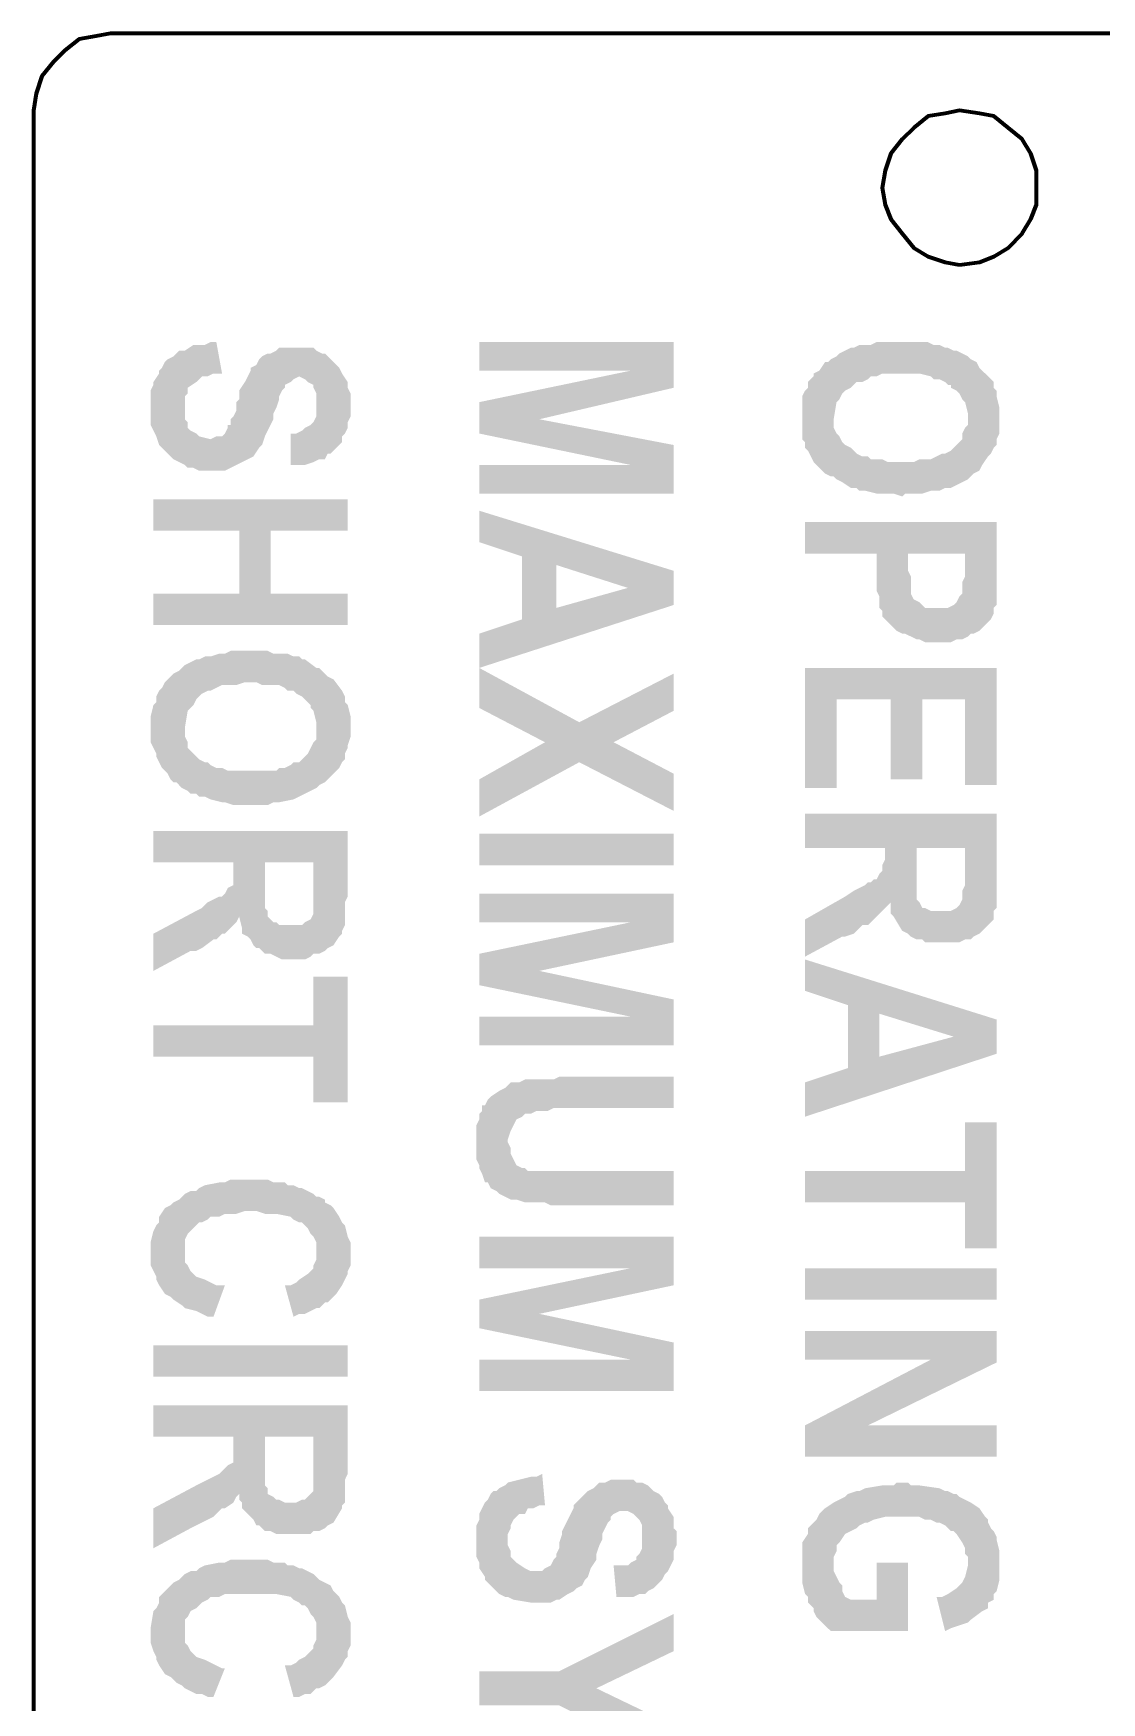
# Model space of a CAD drawing. Header units: inches. Extents: x -186 to 186, y -282 to 282.
# Drawn here: x -132.81 to -118.97, y -182.41 to -160.78 of the extents above; entities that cross this region are included whole.
import ezdxf

# ---------------------------------------------------------------- set-up
doc = ezdxf.new("R2010")
doc.units = ezdxf.units.IN
doc.header["$MEASUREMENT"] = 0
doc.layers.add('H', color=7, linetype='CONTINUOUS', lineweight=100)
doc.layers.add('P', color=250, linetype='CONTINUOUS', lineweight=100)

msp = doc.modelspace()

# ---------------------------------------------------------------- hatches: boundary and pattern name
at = {"layer": 'H', "linetype": 'Continuous'}
for points in [[(-130.37, -165.185), (-130.444, -164.778), (-130.519, -164.778), (-130.593, -164.815), (-130.667, -164.815), (-130.741, -164.815), (-130.852, -164.889), (-130.926, -164.889), (-130.852, -165.63), (-130.852, -165.519), (-130.852, -165.481), (-130.815, -165.444), (-130.815, -165.37), (-130.704, -165.296), (-130.667, -165.259), (-130.63, -165.222), (-130.556, -165.222), (-130.481, -165.185)], [(-124.519, -165.37), (-124.519, -164.778), (-127.037, -164.778), (-127.037, -165.148), (-125.074, -165.148)], [(-120.296, -165.778), (-120.296, -165.704), (-120.296, -165.63), (-120.333, -165.481), (-120.333, -165.407), (-120.37, -165.37), (-120.37, -165.296), (-120.481, -165.185), (-120.519, -165.148), (-120.556, -165.111), (-120.593, -165.037), (-120.667, -165), (-120.704, -164.963), (-120.852, -164.889), (-120.889, -164.889), (-120.963, -164.852), (-121, -164.852), (-121.074, -164.815), (-121.148, -164.815), (-121.222, -164.778), (-121.296, -164.778), (-121.37, -164.778), (-121.444, -164.778), (-121.519, -164.778), (-121.667, -164.778), (-121.778, -164.778), (-121.815, -164.778), (-121.889, -164.778), (-121.963, -164.815), (-122.037, -164.815), (-122.111, -164.815), (-122.185, -164.852), (-122.222, -164.852), (-122.296, -164.889), (-122.37, -164.926), (-122.407, -164.963), (-122.481, -165), (-122.519, -165.037), (-122.556, -165.037), (-122.63, -165.148), (-122.704, -165.185), (-122.704, -165.222), (-122.778, -165.296), (-122.778, -165.37), (-122.815, -165.407), (-122.852, -165.481), (-122.852, -165.63), (-122.852, -165.889), (-122.852, -165.963), (-122.852, -166.037), (-122.815, -166.074), (-122.815, -166.148), (-122.778, -166.185), (-122.741, -166.259), (-122.704, -166.333), (-122.667, -166.37), (-122.63, -166.407), (-122.556, -166.481), (-122.481, -166.519), (-122.444, -166.519), (-122.444, -165.778), (-122.407, -165.556), (-122.37, -165.519), (-122.333, -165.444), (-122.296, -165.407), (-122.222, -165.37), (-122.185, -165.333), (-122.148, -165.296), (-122.074, -165.296), (-122, -165.259), (-121.963, -165.222), (-121.889, -165.222), (-121.815, -165.185), (-121.741, -165.185), (-121.667, -165.185), (-121.481, -165.185), (-121.407, -165.185), (-121.333, -165.185), (-121.185, -165.222), (-121.148, -165.259), (-121.074, -165.259), (-121, -165.296), (-120.963, -165.333), (-120.926, -165.333), (-120.926, -165.37), (-120.852, -165.407), (-120.815, -165.444), (-120.778, -165.519), (-120.741, -165.556), (-120.704, -165.704), (-120.704, -165.778), (-120.667, -166.519), (-120.63, -166.481), (-120.556, -166.444), (-120.519, -166.37), (-120.444, -166.259), (-120.407, -166.222), (-120.37, -166.148), (-120.333, -166.111), (-120.333, -166.037), (-120.296, -165.963), (-120.296, -165.889), (-120.296, -165.815)], [(-128.704, -165.593), (-128.704, -165.519), (-128.704, -165.444), (-128.741, -165.37), (-128.741, -165.296), (-128.815, -165.185), (-128.852, -165.111), (-128.889, -165.074), (-128.926, -165.037), (-129, -164.963), (-129.037, -164.926), (-129.074, -164.926), (-129.148, -164.889), (-129.185, -164.852), (-129.259, -164.852), (-129.333, -164.852), (-129.407, -164.852), (-129.481, -164.852), (-129.556, -164.852), (-129.63, -164.852), (-129.667, -164.889), (-129.741, -164.926), (-129.778, -164.926), (-129.852, -164.963), (-129.889, -165), (-129.926, -165.074), (-130, -165.111), (-130, -165.148), (-130.037, -165.222), (-130.074, -165.296), (-130.148, -165.407), (-130.148, -165.519), (-130.185, -165.556), (-130.185, -165.667), (-130.222, -165.741), (-130.259, -165.778), (-130.259, -165.852), (-130.296, -165.852), (-130.296, -165.889), (-130.333, -165.963), (-130.37, -166), (-130.407, -166), (-130.444, -166), (-130.519, -166.037), (-130.667, -166), (-130.704, -165.963), (-130.778, -165.926), (-130.815, -165.889), (-130.815, -165.815), (-130.852, -165.778), (-130.852, -165.704), (-130.852, -165.63), (-130.926, -164.889), (-130.963, -164.926), (-131, -164.963), (-131.074, -165), (-131.111, -165.037), (-131.148, -165.111), (-131.185, -165.148), (-131.185, -165.185), (-131.259, -165.296), (-131.259, -165.333), (-131.296, -165.407), (-131.296, -165.481), (-131.296, -165.704), (-131.296, -165.778), (-131.296, -165.852), (-131.259, -165.926), (-131.222, -166), (-131.185, -166.111), (-131.148, -166.148), (-131.111, -166.185), (-131.074, -166.222), (-131.037, -166.259), (-131, -166.296), (-130.926, -166.333), (-130.852, -166.37), (-130.815, -166.407), (-130.741, -166.407), (-130.667, -166.444), (-130.593, -166.444), (-130.481, -166.444), (-130.407, -166.444), (-130.333, -166.444), (-130.259, -166.407), (-130.185, -166.37), (-130.111, -166.333), (-130.037, -166.296), (-129.963, -166.259), (-129.889, -166.148), (-129.852, -166.111), (-129.815, -166), (-129.741, -165.852), (-129.704, -165.778), (-129.704, -165.704), (-129.667, -165.63), (-129.63, -165.519), (-129.63, -165.481), (-129.593, -165.407), (-129.556, -165.37), (-129.556, -165.333), (-129.481, -165.296), (-129.444, -165.259), (-129.37, -165.222), (-129.296, -165.259), (-129.259, -165.296), (-129.185, -165.333), (-129.185, -165.37), (-129.148, -165.444), (-129.148, -165.519), (-129.148, -165.593), (-129.111, -166.296), (-129.037, -166.296), (-129, -166.222), (-128.963, -166.222), (-128.889, -166.148), (-128.852, -166.111), (-128.815, -166.074), (-128.815, -166), (-128.778, -165.963), (-128.741, -165.889), (-128.741, -165.815), (-128.704, -165.741), (-128.704, -165.667)], [(-124.519, -165.37), (-125.074, -165.148), (-127.037, -165.556), (-126.259, -165.778)], [(-129.111, -166.296), (-129.148, -165.593), (-129.148, -165.667), (-129.148, -165.741), (-129.185, -165.815), (-129.222, -165.852), (-129.296, -165.889), (-129.333, -165.926), (-129.407, -165.963), (-129.481, -165.963), (-129.481, -166.37), (-129.37, -166.37), (-129.296, -166.37), (-129.185, -166.333)], [(-124.519, -166.741), (-124.519, -166.111), (-126.259, -165.778), (-127.037, -165.556), (-127.037, -165.963), (-125.074, -166.37)], [(-120.667, -166.519), (-120.704, -165.778), (-120.704, -165.852), (-120.741, -165.889), (-120.778, -165.963), (-120.778, -166.037), (-120.815, -166.074), (-120.852, -166.111), (-120.926, -166.185), (-121, -166.222), (-121.037, -166.222), (-121.111, -166.259), (-121.185, -166.296), (-121.259, -166.296), (-121.333, -166.296), (-121.407, -166.333), (-121.481, -166.333), (-121.556, -166.333), (-121.667, -166.333), (-121.741, -166.333), (-121.815, -166.296), (-121.889, -166.296), (-121.963, -166.296), (-122, -166.259), (-122.074, -166.259), (-122.148, -166.222), (-122.185, -166.185), (-122.222, -166.148), (-122.296, -166.111), (-122.333, -166.074), (-122.37, -166), (-122.407, -165.963), (-122.444, -165.889), (-122.444, -165.815), (-122.444, -165.778), (-122.444, -166.519), (-122.407, -166.556), (-122.333, -166.593), (-122.222, -166.667), (-122.148, -166.667), (-122.111, -166.704), (-122.037, -166.704), (-121.889, -166.741), (-121.815, -166.741), (-121.667, -166.741), (-121.556, -166.778), (-121.519, -166.741), (-121.333, -166.741), (-121.296, -166.741), (-121.185, -166.704), (-121.074, -166.704), (-121, -166.667), (-120.926, -166.667), (-120.704, -166.556)], [(-124.519, -166.741), (-125.074, -166.37), (-127.037, -166.37), (-127.037, -166.741)], [(-128.741, -167.222), (-128.741, -166.815), (-131.259, -166.815), (-131.259, -167.222), (-130.148, -167.222), (-130.148, -168.037), (-129.741, -167.222)], [(-124.519, -168.185), (-124.519, -167.741), (-127.037, -166.963), (-127.037, -167.37), (-126.481, -167.556), (-126.481, -168.37), (-126.037, -167.667), (-125.111, -167.963)], [(-120.333, -167.741), (-120.333, -167.111), (-122.815, -167.111), (-122.815, -167.519), (-121.889, -167.519), (-121.889, -168), (-121.852, -168.074), (-121.852, -168.148), (-121.852, -168.222), (-121.815, -168.259), (-121.815, -168.296), (-121.815, -168.333), (-121.704, -168.444), (-121.667, -168.481), (-121.63, -168.519), (-121.556, -168.556), (-121.519, -168.556), (-121.481, -167.519), (-120.741, -167.519), (-120.741, -167.704), (-120.704, -168.593), (-120.667, -168.556), (-120.63, -168.556), (-120.556, -168.519), (-120.519, -168.481), (-120.444, -168.407), (-120.407, -168.37), (-120.37, -168.296), (-120.37, -168.222), (-120.333, -168.185), (-120.333, -168.148), (-120.333, -168.111), (-120.333, -167.852)], [(-128.741, -168.444), (-128.741, -168.037), (-129.741, -168.037), (-129.741, -167.222), (-130.148, -168.037), (-131.259, -168.037), (-131.259, -168.444)], [(-120.704, -168.593), (-120.741, -167.704), (-120.741, -167.815), (-120.778, -167.889), (-120.778, -167.963), (-120.778, -168), (-120.778, -168.037), (-120.815, -168.074), (-120.852, -168.148), (-120.889, -168.185), (-120.963, -168.222), (-121.037, -168.222), (-121.185, -168.222), (-121.259, -168.222), (-121.296, -168.185), (-121.333, -168.148), (-121.407, -168.111), (-121.444, -168.037), (-121.444, -167.963), (-121.444, -167.889), (-121.444, -167.815), (-121.481, -167.741), (-121.481, -167.519), (-121.519, -168.556), (-121.444, -168.593), (-121.37, -168.63), (-121.333, -168.63), (-121.259, -168.667), (-120.926, -168.667), (-120.852, -168.63), (-120.778, -168.63)], [(-124.519, -168.185), (-125.111, -167.963), (-126.037, -168.222), (-126.037, -167.667), (-126.481, -168.37), (-127.037, -168.556), (-127.037, -169)], [(-128.704, -169.778), (-128.704, -169.704), (-128.704, -169.63), (-128.741, -169.481), (-128.778, -169.444), (-128.778, -169.37), (-128.815, -169.296), (-128.926, -169.148), (-129, -169.111), (-129.037, -169.074), (-129.111, -169), (-129.148, -169), (-129.296, -168.889), (-129.333, -168.889), (-129.37, -168.852), (-129.444, -168.852), (-129.519, -168.815), (-129.556, -168.815), (-129.63, -168.815), (-129.704, -168.815), (-129.778, -168.778), (-129.852, -168.778), (-129.926, -168.778), (-130.111, -168.778), (-130.185, -168.778), (-130.259, -168.778), (-130.333, -168.815), (-130.407, -168.815), (-130.519, -168.852), (-130.593, -168.852), (-130.667, -168.889), (-130.704, -168.889), (-130.778, -168.926), (-130.852, -168.963), (-130.889, -169), (-130.926, -169.037), (-131, -169.074), (-131.111, -169.185), (-131.148, -169.259), (-131.185, -169.296), (-131.222, -169.37), (-131.222, -169.444), (-131.259, -169.481), (-131.296, -169.63), (-131.296, -169.889), (-131.296, -169.963), (-131.259, -170.037), (-131.222, -170.111), (-131.222, -170.148), (-131.185, -170.222), (-131.148, -170.296), (-131.111, -170.333), (-131.074, -170.37), (-131.037, -170.444), (-131, -170.481), (-130.963, -170.481), (-130.926, -170.519), (-130.889, -170.556), (-130.852, -169.778), (-130.815, -169.556), (-130.778, -169.519), (-130.741, -169.481), (-130.704, -169.407), (-130.667, -169.37), (-130.63, -169.333), (-130.556, -169.296), (-130.519, -169.296), (-130.444, -169.259), (-130.37, -169.222), (-130.333, -169.222), (-130.222, -169.222), (-130.185, -169.222), (-130.074, -169.185), (-129.926, -169.185), (-129.852, -169.222), (-129.778, -169.222), (-129.704, -169.222), (-129.63, -169.222), (-129.556, -169.259), (-129.519, -169.296), (-129.444, -169.296), (-129.407, -169.333), (-129.333, -169.37), (-129.296, -169.407), (-129.222, -169.481), (-129.222, -169.519), (-129.185, -169.556), (-129.148, -169.704), (-129.148, -169.778), (-129.111, -170.519), (-129.037, -170.481), (-129, -170.444), (-128.926, -170.37), (-128.852, -170.296), (-128.815, -170.222), (-128.778, -170.185), (-128.778, -170.111), (-128.741, -170.037), (-128.741, -170), (-128.704, -169.889), (-128.704, -169.852)], [(-125.741, -169.704), (-127.037, -169), (-127.037, -169.519), (-126.185, -169.963)], [(-124.519, -169.556), (-124.519, -169.074), (-125.741, -169.704), (-126.185, -169.963), (-127.037, -170.444), (-127.037, -170.926), (-125.741, -170.222), (-125.296, -169.963)], [(-120.333, -170.519), (-120.333, -169), (-122.815, -169), (-122.815, -170.556), (-122.407, -170.556), (-122.407, -169.407), (-121.704, -169.407), (-121.704, -170.444), (-121.296, -170.444), (-121.296, -169.407), (-120.741, -169.407), (-120.741, -170.519)], [(-129.111, -170.519), (-129.148, -169.778), (-129.148, -169.852), (-129.148, -169.926), (-129.185, -169.963), (-129.222, -170.037), (-129.259, -170.111), (-129.296, -170.148), (-129.333, -170.185), (-129.37, -170.222), (-129.444, -170.222), (-129.481, -170.259), (-129.556, -170.296), (-129.63, -170.296), (-129.667, -170.333), (-129.741, -170.333), (-129.815, -170.333), (-129.889, -170.333), (-130, -170.333), (-130.074, -170.333), (-130.148, -170.333), (-130.222, -170.333), (-130.296, -170.333), (-130.37, -170.296), (-130.444, -170.296), (-130.519, -170.259), (-130.556, -170.222), (-130.593, -170.222), (-130.667, -170.185), (-130.704, -170.148), (-130.778, -170.074), (-130.815, -170.037), (-130.815, -169.963), (-130.852, -169.889), (-130.852, -169.852), (-130.852, -169.778), (-130.889, -170.556), (-130.815, -170.593), (-130.778, -170.63), (-130.704, -170.63), (-130.667, -170.667), (-130.593, -170.667), (-130.519, -170.704), (-130.37, -170.741), (-130.333, -170.741), (-130.222, -170.778), (-130.074, -170.778), (-130, -170.778), (-129.926, -170.778), (-129.778, -170.778), (-129.704, -170.741), (-129.63, -170.741), (-129.444, -170.704), (-129.37, -170.667), (-129.148, -170.556)], [(-124.519, -170.852), (-124.519, -170.37), (-125.296, -169.963), (-125.741, -170.222)], [(-120.333, -171.778), (-120.333, -170.889), (-122.815, -170.889), (-122.815, -171.333), (-121.778, -171.333), (-121.778, -171.407), (-121.778, -172.111), (-121.704, -172.037), (-121.704, -172.111), (-121.704, -172.185), (-121.667, -172.222), (-121.556, -172.407), (-121.481, -172.444), (-121.444, -172.481), (-121.37, -171.333), (-120.741, -171.333), (-120.741, -172.519), (-120.667, -172.519), (-120.63, -172.481), (-120.556, -172.444), (-120.519, -172.407), (-120.37, -172.259), (-120.37, -172.222), (-120.37, -172.148), (-120.333, -172.111), (-120.333, -172.037), (-120.333, -171.852)], [(-128.741, -171.963), (-128.741, -171.111), (-131.259, -171.111), (-131.259, -171.519), (-130.222, -171.519), (-130.222, -171.593), (-130.185, -172.296), (-130.148, -172.222), (-130.111, -172.37), (-130.111, -172.444), (-130.037, -172.481), (-130, -172.519), (-129.963, -172.593), (-129.926, -172.63), (-129.889, -172.63), (-129.852, -172.667), (-129.815, -171.519), (-129.185, -171.519), (-129.185, -172.704), (-129.111, -172.704), (-129.037, -172.667), (-129, -172.63), (-128.926, -172.593), (-128.852, -172.481), (-128.815, -172.444), (-128.815, -172.407), (-128.778, -172.333), (-128.778, -172.222), (-128.778, -172.037)], [(-127.037, -171.556), (-124.519, -171.556), (-124.519, -171.148), (-127.037, -171.148)], [(-129.185, -172.704), (-129.185, -171.815), (-129.185, -172), (-129.185, -172.074), (-129.185, -172.148), (-129.185, -172.185), (-129.222, -172.259), (-129.296, -172.296), (-129.333, -172.333), (-129.407, -172.333), (-129.481, -172.333), (-129.63, -172.333), (-129.667, -172.296), (-129.704, -172.296), (-129.778, -172.222), (-129.778, -172.185), (-129.778, -172.148), (-129.815, -172.111), (-129.815, -172), (-129.815, -171.889), (-129.815, -171.519), (-129.852, -172.667), (-129.815, -172.704), (-129.741, -172.704), (-129.667, -172.741), (-129.593, -172.778), (-129.296, -172.778), (-129.222, -172.741)], [(-121.778, -172.111), (-121.778, -171.407), (-121.778, -171.481), (-121.815, -171.556), (-121.815, -171.63), (-121.852, -171.667), (-121.889, -171.741), (-121.926, -171.741), (-121.963, -171.778), (-122, -171.778), (-122.037, -171.815), (-122.111, -171.852), (-122.185, -171.889), (-122.296, -171.963), (-122.815, -172.259), (-122.815, -172.741), (-122.333, -172.481), (-122.296, -172.481), (-122.185, -172.444), (-122.074, -172.333), (-122, -172.333), (-121.963, -172.296), (-121.926, -172.259), (-121.889, -172.222), (-121.815, -172.148)], [(-120.741, -172.519), (-120.741, -171.63), (-120.741, -171.815), (-120.778, -171.889), (-120.778, -171.963), (-120.778, -172), (-120.815, -172.074), (-120.852, -172.111), (-120.926, -172.148), (-121, -172.148), (-121.037, -172.148), (-121.074, -172.148), (-121.185, -172.148), (-121.259, -172.111), (-121.296, -172.111), (-121.333, -172.037), (-121.37, -172), (-121.37, -171.963), (-121.37, -171.926), (-121.37, -171.815), (-121.37, -171.704), (-121.37, -171.333), (-121.444, -172.481), (-121.37, -172.519), (-121.296, -172.519), (-121.259, -172.556), (-121.185, -172.556), (-120.889, -172.556), (-120.815, -172.556)], [(-130.185, -172.296), (-130.222, -171.593), (-130.222, -171.667), (-130.222, -171.741), (-130.222, -171.815), (-130.296, -171.852), (-130.333, -171.926), (-130.37, -171.963), (-130.407, -171.963), (-130.481, -172), (-130.556, -172.037), (-130.63, -172.111), (-130.704, -172.148), (-131.259, -172.444), (-131.259, -172.926), (-130.778, -172.667), (-130.704, -172.667), (-130.63, -172.63), (-130.481, -172.519), (-130.444, -172.519), (-130.407, -172.481), (-130.37, -172.444), (-130.333, -172.444), (-130.222, -172.333)], [(-124.519, -172.556), (-124.519, -171.926), (-127.037, -171.926), (-127.037, -172.296), (-125.074, -172.296)], [(-124.519, -172.556), (-125.074, -172.296), (-127.037, -172.704), (-126.259, -172.926)], [(-124.519, -173.889), (-124.519, -173.296), (-126.259, -172.926), (-127.037, -172.704), (-127.037, -173.111), (-125.074, -173.519)], [(-120.333, -174), (-120.333, -173.556), (-122.815, -172.778), (-122.815, -173.185), (-122.259, -173.37), (-122.259, -174.185), (-121.852, -173.481), (-120.889, -173.778)], [(-128.741, -174.63), (-128.741, -173), (-129.185, -173), (-129.185, -173.63), (-131.259, -173.63), (-131.259, -174.037), (-129.185, -174.037), (-129.185, -174.63)], [(-124.519, -173.889), (-125.074, -173.519), (-127.037, -173.519), (-127.037, -173.889)], [(-120.333, -174), (-120.889, -173.778), (-121.852, -174.037), (-121.852, -173.481), (-122.259, -174.185), (-122.815, -174.37), (-122.815, -174.815)], [(-124.519, -174.704), (-124.519, -174.296), (-126, -174.296), (-126.074, -174.333), (-126.222, -174.333), (-126.333, -174.333), (-126.37, -174.333), (-126.444, -174.333), (-126.519, -174.37), (-126.556, -174.37), (-126.63, -174.37), (-126.667, -174.407), (-126.667, -175.148), (-126.667, -175.111), (-126.63, -175), (-126.593, -174.926), (-126.556, -174.852), (-126.481, -174.815), (-126.444, -174.778), (-126.37, -174.778), (-126.296, -174.741), (-126.148, -174.741), (-126.074, -174.704), (-125.889, -174.704)], [(-124.519, -175.963), (-124.519, -175.519), (-126.185, -175.519), (-126.259, -175.519), (-126.333, -175.519), (-126.37, -175.519), (-126.407, -175.519), (-126.444, -175.481), (-126.481, -175.481), (-126.556, -175.444), (-126.593, -175.37), (-126.63, -175.296), (-126.63, -175.222), (-126.667, -175.148), (-126.667, -174.407), (-126.704, -174.444), (-126.778, -174.481), (-126.889, -174.556), (-126.926, -174.593), (-126.963, -174.667), (-127, -174.667), (-127, -174.741), (-127.037, -174.778), (-127.037, -174.852), (-127.074, -174.926), (-127.074, -175), (-127.074, -175.296), (-127.074, -175.37), (-127.037, -175.444), (-127.037, -175.481), (-127, -175.556), (-126.963, -175.667), (-126.926, -175.667), (-126.889, -175.741), (-126.815, -175.778), (-126.778, -175.815), (-126.704, -175.852), (-126.63, -175.889), (-126.556, -175.889), (-126.444, -175.926), (-126.407, -175.926), (-126.333, -175.926), (-126.185, -175.926), (-126.111, -175.963), (-125.852, -175.963)], [(-120.333, -176.519), (-120.333, -174.889), (-120.741, -174.889), (-120.741, -175.519), (-122.815, -175.519), (-122.815, -175.926), (-120.741, -175.926), (-120.741, -176.519)], [(-129.111, -175.852), (-129.148, -175.852), (-129.185, -175.815), (-129.259, -175.778), (-129.333, -175.741), (-129.37, -175.741), (-129.444, -175.704), (-129.519, -175.704), (-129.556, -175.667), (-129.63, -175.667), (-129.704, -175.667), (-129.778, -175.63), (-129.852, -175.63), (-129.963, -175.63), (-130.111, -175.63), (-130.185, -175.63), (-130.259, -175.63), (-130.333, -175.667), (-130.407, -175.667), (-130.593, -175.704), (-130.667, -175.741), (-130.704, -175.778), (-130.778, -175.778), (-130.852, -175.815), (-130.889, -175.852), (-130.852, -176.556), (-130.852, -176.519), (-130.852, -176.481), (-130.852, -176.407), (-130.815, -176.333), (-130.778, -176.296), (-130.704, -176.222), (-130.667, -176.185), (-130.63, -176.185), (-130.556, -176.148), (-130.519, -176.111), (-130.444, -176.111), (-130.407, -176.111), (-130.333, -176.074), (-130.259, -176.074), (-130.185, -176.074), (-130.074, -176.037), (-129.926, -176.037), (-129.815, -176.074), (-129.741, -176.074), (-129.667, -176.074), (-129.481, -176.111), (-129.444, -176.148), (-129.37, -176.185), (-129.333, -176.185), (-129.296, -176.222), (-129.259, -176.259), (-129.222, -176.333), (-129.185, -176.37), (-129.148, -176.444), (-129.148, -176.519), (-129.148, -176.556)], [(-130.333, -177), (-130.37, -177), (-130.444, -177), (-130.593, -176.926), (-130.704, -176.889), (-130.741, -176.852), (-130.778, -176.815), (-130.815, -176.741), (-130.852, -176.704), (-130.852, -176.556), (-130.889, -175.852), (-130.926, -175.889), (-131, -175.926), (-131.037, -175.963), (-131.111, -176), (-131.185, -176.111), (-131.185, -176.185), (-131.222, -176.222), (-131.259, -176.296), (-131.296, -176.444), (-131.296, -176.481), (-131.296, -176.667), (-131.296, -176.741), (-131.259, -176.815), (-131.222, -176.889), (-131.222, -176.926), (-131.185, -177), (-131.111, -177.111), (-131.037, -177.148), (-131, -177.185), (-130.889, -177.259), (-130.852, -177.296), (-130.704, -177.333), (-130.63, -177.37), (-130.556, -177.407), (-130.481, -177.407)], [(-128.704, -176.593), (-128.704, -176.556), (-128.704, -176.481), (-128.704, -176.444), (-128.741, -176.37), (-128.778, -176.222), (-128.815, -176.185), (-128.852, -176.111), (-128.926, -176), (-128.963, -175.963), (-129.037, -175.926), (-129.037, -175.889), (-129.111, -175.852), (-129.148, -176.556), (-129.148, -176.667), (-129.185, -176.741), (-129.185, -176.778), (-129.259, -176.852), (-129.37, -176.926), (-129.407, -176.963), (-129.481, -177), (-129.556, -177), (-129.444, -177.407), (-129.37, -177.37), (-129.296, -177.37), (-129.222, -177.333), (-129.148, -177.296), (-129.111, -177.296), (-129.037, -177.222), (-129, -177.222), (-128.926, -177.148), (-128.889, -177.111), (-128.815, -177), (-128.778, -176.926), (-128.741, -176.852), (-128.741, -176.815), (-128.704, -176.741), (-128.704, -176.667)], [(-124.519, -177), (-124.519, -176.37), (-127.037, -176.37), (-127.037, -176.778), (-125.074, -176.778)], [(-124.519, -177), (-125.074, -176.778), (-127.037, -177.185), (-126.259, -177.37)], [(-122.815, -177.185), (-120.333, -177.185), (-120.333, -176.778), (-122.815, -176.778)], [(-124.519, -178.37), (-124.519, -177.741), (-126.259, -177.37), (-127.037, -177.185), (-127.037, -177.556), (-125.074, -177.963)], [(-131.259, -178.185), (-128.741, -178.185), (-128.741, -177.778), (-131.259, -177.778)], [(-120.333, -178), (-120.333, -177.593), (-122.815, -177.593), (-122.815, -177.963), (-121.185, -177.963)], [(-124.519, -178.37), (-125.074, -177.963), (-127.037, -177.963), (-127.037, -178.37)], [(-120.333, -178), (-121.185, -177.963), (-122.815, -178.815), (-122, -178.815)], [(-128.741, -179.444), (-128.741, -178.556), (-131.259, -178.556), (-131.259, -178.963), (-130.222, -178.963), (-130.222, -179.037), (-130.185, -179.741), (-130.148, -179.704), (-130.148, -179.778), (-130.111, -179.815), (-130.111, -179.889), (-130.037, -179.963), (-130, -180), (-129.963, -180.037), (-129.926, -180.111), (-129.889, -180.111), (-129.852, -180.148), (-129.815, -178.963), (-129.185, -178.963), (-129.185, -180.185), (-129.111, -180.185), (-129.037, -180.148), (-129, -180.111), (-128.926, -180.074), (-128.815, -179.889), (-128.815, -179.852), (-128.778, -179.815), (-128.778, -179.741), (-128.778, -179.667), (-128.778, -179.519)], [(-120.333, -179.222), (-120.333, -178.815), (-122, -178.815), (-122.815, -178.815), (-122.815, -179.222)], [(-130.185, -179.741), (-130.222, -179.037), (-130.222, -179.148), (-130.222, -179.222), (-130.222, -179.259), (-130.222, -179.296), (-130.296, -179.333), (-130.333, -179.37), (-130.37, -179.407), (-130.407, -179.444), (-130.481, -179.481), (-130.556, -179.519), (-130.63, -179.556), (-130.704, -179.593), (-131.259, -179.889), (-131.259, -180.407), (-130.778, -180.148), (-130.704, -180.111), (-130.63, -180.074), (-130.481, -180), (-130.444, -179.963), (-130.407, -179.926), (-130.37, -179.889), (-130.333, -179.889), (-130.222, -179.815)], [(-129.185, -180.185), (-129.185, -179.296), (-129.185, -179.481), (-129.185, -179.556), (-129.185, -179.593), (-129.185, -179.63), (-129.185, -179.667), (-129.222, -179.704), (-129.296, -179.778), (-129.333, -179.778), (-129.407, -179.815), (-129.481, -179.815), (-129.556, -179.815), (-129.63, -179.778), (-129.667, -179.778), (-129.704, -179.741), (-129.778, -179.704), (-129.778, -179.63), (-129.815, -179.593), (-129.815, -179.481), (-129.815, -179.37), (-129.815, -178.963), (-129.852, -180.148), (-129.815, -180.185), (-129.741, -180.185), (-129.667, -180.222), (-129.593, -180.222), (-129.296, -180.222), (-129.222, -180.222)], [(-124.481, -180.296), (-124.481, -180.185), (-124.519, -180.148), (-124.519, -180.037), (-124.519, -180), (-124.593, -179.889), (-124.593, -179.852), (-124.63, -179.815), (-124.667, -179.741), (-124.704, -179.704), (-124.778, -179.667), (-124.815, -179.63), (-124.852, -179.593), (-124.926, -179.556), (-125, -179.556), (-125.037, -179.519), (-125.111, -179.519), (-125.185, -179.519), (-125.259, -179.519), (-125.333, -179.519), (-125.407, -179.556), (-125.481, -179.556), (-125.519, -179.593), (-125.556, -179.63), (-125.63, -179.667), (-125.667, -179.704), (-125.704, -179.741), (-125.778, -179.815), (-125.815, -179.852), (-125.815, -179.889), (-125.852, -179.963), (-125.926, -180.111), (-125.963, -180.185), (-125.963, -180.222), (-126, -180.333), (-126, -180.407), (-126.037, -180.481), (-126.037, -180.519), (-126.074, -180.556), (-126.111, -180.63), (-126.185, -180.667), (-126.222, -180.704), (-126.333, -180.704), (-126.37, -180.704), (-126.444, -180.667), (-126.556, -180.593), (-126.593, -180.556), (-126.63, -180.519), (-126.63, -180.444), (-126.667, -180.37), (-126.667, -180.296), (-126.704, -179.593), (-126.778, -179.63), (-126.815, -179.667), (-126.852, -179.667), (-126.889, -179.704), (-126.926, -179.778), (-126.963, -179.815), (-127.037, -179.963), (-127.037, -180.037), (-127.074, -180.111), (-127.074, -180.148), (-127.074, -180.37), (-127.074, -180.444), (-127.074, -180.519), (-127.037, -180.593), (-127.037, -180.667), (-126.963, -180.778), (-126.963, -180.815), (-126.889, -180.889), (-126.852, -180.926), (-126.815, -180.963), (-126.778, -181), (-126.704, -181.037), (-126.667, -181.037), (-126.593, -181.074), (-126.37, -181.111), (-126.259, -181.111), (-126.185, -181.111), (-126.111, -181.111), (-126.037, -181.074), (-126, -181.074), (-125.889, -181), (-125.815, -180.963), (-125.778, -180.926), (-125.704, -180.889), (-125.667, -180.815), (-125.63, -180.778), (-125.593, -180.667), (-125.519, -180.556), (-125.519, -180.481), (-125.481, -180.37), (-125.444, -180.296), (-125.444, -180.222), (-125.407, -180.148), (-125.37, -180.074), (-125.333, -180.037), (-125.333, -180), (-125.296, -179.963), (-125.222, -179.926), (-125.148, -179.926), (-125.111, -179.926), (-125.037, -179.963), (-125, -180), (-124.963, -180.037), (-124.926, -180.111), (-124.926, -180.185), (-124.926, -180.259), (-124.889, -181), (-124.852, -180.963), (-124.778, -180.926), (-124.741, -180.889), (-124.704, -180.852), (-124.667, -180.815), (-124.63, -180.741), (-124.593, -180.704), (-124.556, -180.63), (-124.519, -180.556), (-124.519, -180.519), (-124.519, -180.444), (-124.481, -180.37)], [(-126.185, -179.852), (-126.222, -179.444), (-126.296, -179.481), (-126.37, -179.481), (-126.519, -179.519), (-126.667, -179.556), (-126.704, -179.593), (-126.667, -180.296), (-126.667, -180.222), (-126.63, -180.148), (-126.63, -180.111), (-126.593, -180.037), (-126.519, -179.963), (-126.444, -179.963), (-126.407, -179.889), (-126.333, -179.889), (-126.259, -179.852)], [(-120.667, -179.815), (-120.741, -179.778), (-120.815, -179.741), (-120.852, -179.704), (-120.889, -179.704), (-120.963, -179.667), (-121, -179.667), (-121.074, -179.63), (-121.333, -179.593), (-121.444, -179.593), (-121.481, -179.556), (-121.63, -179.556), (-121.667, -179.593), (-121.815, -179.593), (-122.037, -179.63), (-122.111, -179.667), (-122.148, -179.667), (-122.259, -179.704), (-122.296, -179.741), (-122.37, -179.778), (-122.444, -179.815), (-122.444, -180.593), (-122.444, -180.519), (-122.407, -180.444), (-122.407, -180.37), (-122.37, -180.333), (-122.296, -180.222), (-122.222, -180.185), (-122.148, -180.148), (-122.111, -180.111), (-122.037, -180.074), (-122, -180.074), (-121.926, -180.037), (-121.778, -180), (-121.704, -180), (-121.63, -180), (-121.481, -180), (-121.407, -180), (-121.333, -180), (-121.259, -180.037), (-121.185, -180.037), (-121.111, -180.074), (-121.074, -180.074), (-121, -180.111), (-120.963, -180.148), (-120.926, -180.185), (-120.889, -180.185), (-120.852, -180.222), (-120.778, -180.333), (-120.741, -180.407), (-120.741, -180.481), (-120.704, -180.519), (-120.704, -180.593)], [(-121.481, -181.481), (-121.481, -180.593), (-121.889, -180.593), (-121.889, -181.074), (-122.222, -181.074), (-122.296, -181.037), (-122.333, -180.963), (-122.333, -180.889), (-122.37, -180.852), (-122.407, -180.778), (-122.444, -180.704), (-122.444, -180.667), (-122.444, -179.815), (-122.556, -179.889), (-122.63, -179.963), (-122.667, -180.037), (-122.704, -180.074), (-122.741, -180.111), (-122.778, -180.148), (-122.778, -180.222), (-122.852, -180.333), (-122.852, -180.407), (-122.852, -180.481), (-122.852, -180.704), (-122.852, -180.778), (-122.852, -180.852), (-122.815, -181), (-122.778, -181.037), (-122.778, -181.111), (-122.704, -181.185), (-122.704, -181.222), (-122.667, -181.296), (-122.556, -181.407), (-122.519, -181.444), (-122.481, -181.481)], [(-120.296, -180.593), (-120.296, -180.519), (-120.296, -180.444), (-120.333, -180.296), (-120.333, -180.259), (-120.37, -180.185), (-120.407, -180.148), (-120.444, -180.074), (-120.444, -180.037), (-120.481, -180), (-120.556, -179.889), (-120.667, -179.815), (-120.704, -180.593), (-120.704, -180.63), (-120.741, -180.778), (-120.778, -180.852), (-120.815, -180.889), (-120.852, -180.926), (-120.963, -181), (-121.037, -181.037), (-121.111, -181.037), (-121, -181.481), (-120.926, -181.444), (-120.704, -181.37), (-120.667, -181.333), (-120.519, -181.222), (-120.444, -181.185), (-120.444, -181.111), (-120.37, -181.074), (-120.37, -181), (-120.333, -180.963), (-120.296, -180.815), (-120.296, -180.741), (-120.296, -180.667)], [(-124.889, -181), (-124.926, -180.259), (-124.926, -180.333), (-124.926, -180.407), (-124.963, -180.481), (-125, -180.519), (-125, -180.556), (-125.074, -180.593), (-125.111, -180.63), (-125.296, -180.63), (-125.259, -181.037), (-125.185, -181.037), (-125.111, -181.037), (-125.037, -181.037), (-124.963, -181)], [(-129.111, -180.815), (-129.148, -180.778), (-129.185, -180.741), (-129.259, -180.704), (-129.333, -180.667), (-129.37, -180.667), (-129.444, -180.63), (-129.519, -180.63), (-129.556, -180.593), (-129.63, -180.593), (-129.704, -180.593), (-129.778, -180.556), (-129.852, -180.556), (-129.963, -180.556), (-130.111, -180.556), (-130.185, -180.556), (-130.259, -180.556), (-130.333, -180.593), (-130.407, -180.593), (-130.593, -180.63), (-130.667, -180.667), (-130.704, -180.704), (-130.778, -180.704), (-130.852, -180.741), (-130.889, -180.778), (-130.852, -181.481), (-130.852, -181.407), (-130.852, -181.333), (-130.815, -181.296), (-130.778, -181.222), (-130.704, -181.185), (-130.667, -181.148), (-130.63, -181.111), (-130.556, -181.074), (-130.519, -181.037), (-130.444, -181.037), (-130.407, -181.037), (-130.333, -181), (-130.259, -181), (-130.185, -181), (-130.074, -181), (-129.926, -181), (-129.815, -181), (-129.741, -181), (-129.667, -181), (-129.481, -181.037), (-129.444, -181.074), (-129.37, -181.111), (-129.333, -181.148), (-129.296, -181.148), (-129.259, -181.185), (-129.222, -181.259), (-129.185, -181.296), (-129.148, -181.37), (-129.148, -181.444), (-129.148, -181.519)], [(-130.333, -181.963), (-130.37, -181.963), (-130.444, -181.926), (-130.593, -181.852), (-130.704, -181.815), (-130.778, -181.741), (-130.815, -181.667), (-130.852, -181.63), (-130.852, -181.481), (-130.889, -180.778), (-130.926, -180.815), (-131, -180.852), (-131.037, -180.889), (-131.111, -180.963), (-131.185, -181.037), (-131.185, -181.111), (-131.222, -181.185), (-131.259, -181.222), (-131.296, -181.444), (-131.296, -181.63), (-131.259, -181.741), (-131.222, -181.815), (-131.222, -181.852), (-131.185, -181.926), (-131.111, -182.037), (-131.037, -182.074), (-131, -182.111), (-130.963, -182.148), (-130.889, -182.185), (-130.852, -182.222), (-130.704, -182.296), (-130.63, -182.296), (-130.556, -182.333), (-130.481, -182.333)], [(-128.704, -181.519), (-128.704, -181.481), (-128.704, -181.444), (-128.704, -181.37), (-128.741, -181.296), (-128.778, -181.148), (-128.815, -181.111), (-128.852, -181.037), (-128.926, -180.963), (-128.963, -180.889), (-129.037, -180.852), (-129.111, -180.815), (-129.148, -181.519), (-129.148, -181.593), (-129.185, -181.667), (-129.185, -181.704), (-129.259, -181.778), (-129.296, -181.815), (-129.37, -181.852), (-129.407, -181.889), (-129.481, -181.926), (-129.556, -181.926), (-129.444, -182.333), (-129.37, -182.333), (-129.296, -182.296), (-129.222, -182.296), (-129.148, -182.222), (-129.111, -182.222), (-129.037, -182.185), (-129, -182.148), (-128.963, -182.111), (-128.926, -182.074), (-128.815, -181.926), (-128.778, -181.852), (-128.741, -181.815), (-128.741, -181.741), (-128.704, -181.667), (-128.704, -181.593)], [(-124.519, -181.741), (-124.519, -181.259), (-126, -182), (-125.519, -182.222)], [(-124.519, -183.185), (-124.519, -182.704), (-125.519, -182.222), (-126, -182), (-127.037, -182), (-127.037, -182.444), (-126, -182.444)]]:
    msp.add_hatch(color=0, dxfattribs=at).paths.add_polyline_path(points)

# ---------------------------------------------------------------- linework, layer by layer
at = {"layer": 'P', "color": 0, "linetype": 'Continuous'}
for points in [[(-108.815, -223.778), (-108.815, -161.778), (-108.815, -161.556), (-108.889, -161.333), (-109, -161.148), (-109.185, -161), (-109.37, -160.852), (-109.556, -160.815), (-109.815, -160.778), (-131.815, -160.778), (-132, -160.815), (-132.222, -160.852), (-132.407, -161), (-132.556, -161.148), (-132.704, -161.333), (-132.778, -161.556), (-132.815, -161.778), (-132.815, -223.778)], [(-120.815, -163.778), (-120.556, -163.741), (-120.37, -163.667), (-120.185, -163.556), (-120, -163.37), (-119.889, -163.185), (-119.815, -163), (-119.815, -162.778), (-119.815, -162.556), (-119.889, -162.333), (-120, -162.148), (-120.185, -162), (-120.37, -161.852), (-120.556, -161.815), (-120.815, -161.778), (-121, -161.815), (-121.222, -161.852), (-121.407, -162), (-121.556, -162.148), (-121.704, -162.333), (-121.778, -162.556), (-121.815, -162.778), (-121.778, -163), (-121.704, -163.185), (-121.556, -163.37), (-121.407, -163.556), (-121.222, -163.667), (-121, -163.741), (-120.815, -163.778)]]:
    msp.add_lwpolyline(points, dxfattribs=at)

doc.saveas('drawing.dxf')
